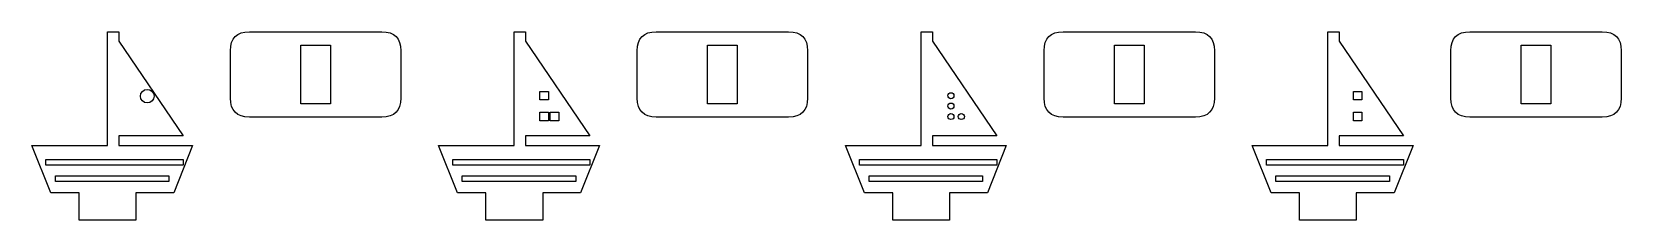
# Model space of a CAD drawing. Extents: x 4 to 172, y 4 to 24.
import ezdxf

# ---------------------------------------------------------------- set-up
doc = ezdxf.new("R2010")
doc.units = 0
doc.layers.add('CUT', color=1, linetype='CONTINUOUS')
doc.layers.add('RASTER', color=7, linetype='CONTINUOUS')

msp = doc.modelspace()

# ---------------------------------------------------------------- linework, layer by layer
at = {"layer": 'CUT'}
for points in [[(4, 11.9), (12, 11.9), (12, 23.9), (13.2, 23.9), (13.2, 22.9), (20, 12.9), (13.2, 12.9), (13.2, 11.9), (21, 11.9), (19, 6.9), (15, 6.9), (15, 4), (9, 4), (9, 6.9), (6, 6.9)], [(25, 21.9), (25.031, 22.369), (25.125, 22.775), (25.281, 23.119), (25.5, 23.4), (25.781, 23.619), (26.125, 23.775), (26.531, 23.869), (27, 23.9), (41, 23.9), (41.469, 23.869), (41.875, 23.775), (42.219, 23.619), (42.5, 23.4), (42.719, 23.119), (42.875, 22.775), (42.969, 22.369), (43, 21.9), (43, 16.9), (42.969, 16.431), (42.875, 16.025), (42.719, 15.681), (42.5, 15.4), (42.219, 15.181), (41.875, 15.025), (41.469, 14.931), (41, 14.9), (27, 14.9), (26.531, 14.931), (26.125, 15.025), (25.781, 15.181), (25.5, 15.4), (25.281, 15.681), (25.125, 16.025), (25.031, 16.431), (25, 16.9)], [(47, 11.9), (55, 11.9), (55, 23.9), (56.2, 23.9), (56.2, 22.9), (63, 12.9), (56.2, 12.9), (56.2, 11.9), (64, 11.9), (62, 6.9), (58, 6.9), (58, 4), (52, 4), (52, 6.9), (49, 6.9)], [(68, 21.9), (68.031, 22.369), (68.125, 22.775), (68.281, 23.119), (68.5, 23.4), (68.781, 23.619), (69.125, 23.775), (69.531, 23.869), (70, 23.9), (84, 23.9), (84.469, 23.869), (84.875, 23.775), (85.219, 23.619), (85.5, 23.4), (85.719, 23.119), (85.875, 22.775), (85.969, 22.369), (86, 21.9), (86, 16.9), (85.969, 16.431), (85.875, 16.025), (85.719, 15.681), (85.5, 15.4), (85.219, 15.181), (84.875, 15.025), (84.469, 14.931), (84, 14.9), (70, 14.9), (69.531, 14.931), (69.125, 15.025), (68.781, 15.181), (68.5, 15.4), (68.281, 15.681), (68.125, 16.025), (68.031, 16.431), (68, 16.9)], [(90, 11.9), (98, 11.9), (98, 23.9), (99.2, 23.9), (99.2, 22.9), (106, 12.9), (99.2, 12.9), (99.2, 11.9), (107, 11.9), (105, 6.9), (101, 6.9), (101, 4), (95, 4), (95, 6.9), (92, 6.9)], [(111, 21.9), (111.031, 22.369), (111.125, 22.775), (111.281, 23.119), (111.5, 23.4), (111.781, 23.619), (112.125, 23.775), (112.531, 23.869), (113, 23.9), (127, 23.9), (127.469, 23.869), (127.875, 23.775), (128.219, 23.619), (128.5, 23.4), (128.719, 23.119), (128.875, 22.775), (128.969, 22.369), (129, 21.9), (129, 16.9), (128.969, 16.431), (128.875, 16.025), (128.719, 15.681), (128.5, 15.4), (128.219, 15.181), (127.875, 15.025), (127.469, 14.931), (127, 14.9), (113, 14.9), (112.531, 14.931), (112.125, 15.025), (111.781, 15.181), (111.5, 15.4), (111.281, 15.681), (111.125, 16.025), (111.031, 16.431), (111, 16.9)], [(133, 11.9), (141, 11.9), (141, 23.9), (142.2, 23.9), (142.2, 22.9), (149, 12.9), (142.2, 12.9), (142.2, 11.9), (150, 11.9), (148, 6.9), (144, 6.9), (144, 4), (138, 4), (138, 6.9), (135, 6.9)], [(154, 21.9), (154.031, 22.369), (154.125, 22.775), (154.281, 23.119), (154.5, 23.4), (154.781, 23.619), (155.125, 23.775), (155.531, 23.869), (156, 23.9), (170, 23.9), (170.469, 23.869), (170.875, 23.775), (171.219, 23.619), (171.5, 23.4), (171.719, 23.119), (171.875, 22.775), (171.969, 22.369), (172, 21.9), (172, 16.9), (171.969, 16.431), (171.875, 16.025), (171.719, 15.681), (171.5, 15.4), (171.219, 15.181), (170.875, 15.025), (170.469, 14.931), (170, 14.9), (156, 14.9), (155.531, 14.931), (155.125, 15.025), (154.781, 15.181), (154.5, 15.4), (154.281, 15.681), (154.125, 16.025), (154.031, 16.431), (154, 16.9)], [(32.425, 22.5), (35.575, 22.5), (35.575, 16.3), (32.425, 16.3)], [(75.425, 22.5), (78.575, 22.5), (78.575, 16.3), (75.425, 16.3)], [(118.425, 22.5), (121.575, 22.5), (121.575, 16.3), (118.425, 16.3)], [(161.425, 22.5), (164.575, 22.5), (164.575, 16.3), (161.425, 16.3)]]:
    msp.add_lwpolyline(points, close=True, dxfattribs=at)
at = {"layer": 'RASTER'}
for points in [[(57.7, 17.6), (58.6, 17.6), (58.6, 16.7), (57.7, 16.7)], [(143.7, 17.6), (144.6, 17.6), (144.6, 16.7), (143.7, 16.7)], [(57.7, 15.4), (58.6, 15.4), (58.6, 14.5), (57.7, 14.5)], [(58.8, 15.4), (59.7, 15.4), (59.7, 14.5), (58.8, 14.5)], [(143.7, 15.4), (144.6, 15.4), (144.6, 14.5), (143.7, 14.5)], [(5.5, 10.4), (20, 10.4), (20, 9.8), (5.5, 9.8)], [(48.5, 10.4), (63, 10.4), (63, 9.8), (48.5, 9.8)], [(91.5, 10.4), (106, 10.4), (106, 9.8), (91.5, 9.8)], [(134.5, 10.4), (149, 10.4), (149, 9.8), (134.5, 9.8)], [(6.5, 8.7), (18.5, 8.7), (18.5, 8.1), (6.5, 8.1)], [(49.5, 8.7), (61.5, 8.7), (61.5, 8.1), (49.5, 8.1)], [(92.5, 8.7), (104.5, 8.7), (104.5, 8.1), (92.5, 8.1)], [(135.5, 8.7), (147.5, 8.7), (147.5, 8.1), (135.5, 8.1)]]:
    msp.add_lwpolyline(points, close=True, dxfattribs=at)
for centre, radius in [((16.2, 17.1), 0.72), ((101.15, 17.15), 0.32), ((101.15, 16.05), 0.32), ((101.15, 14.95), 0.32), ((102.25, 14.95), 0.32)]:
    msp.add_circle(centre, radius, dxfattribs=at)

doc.saveas('drawing.dxf')
